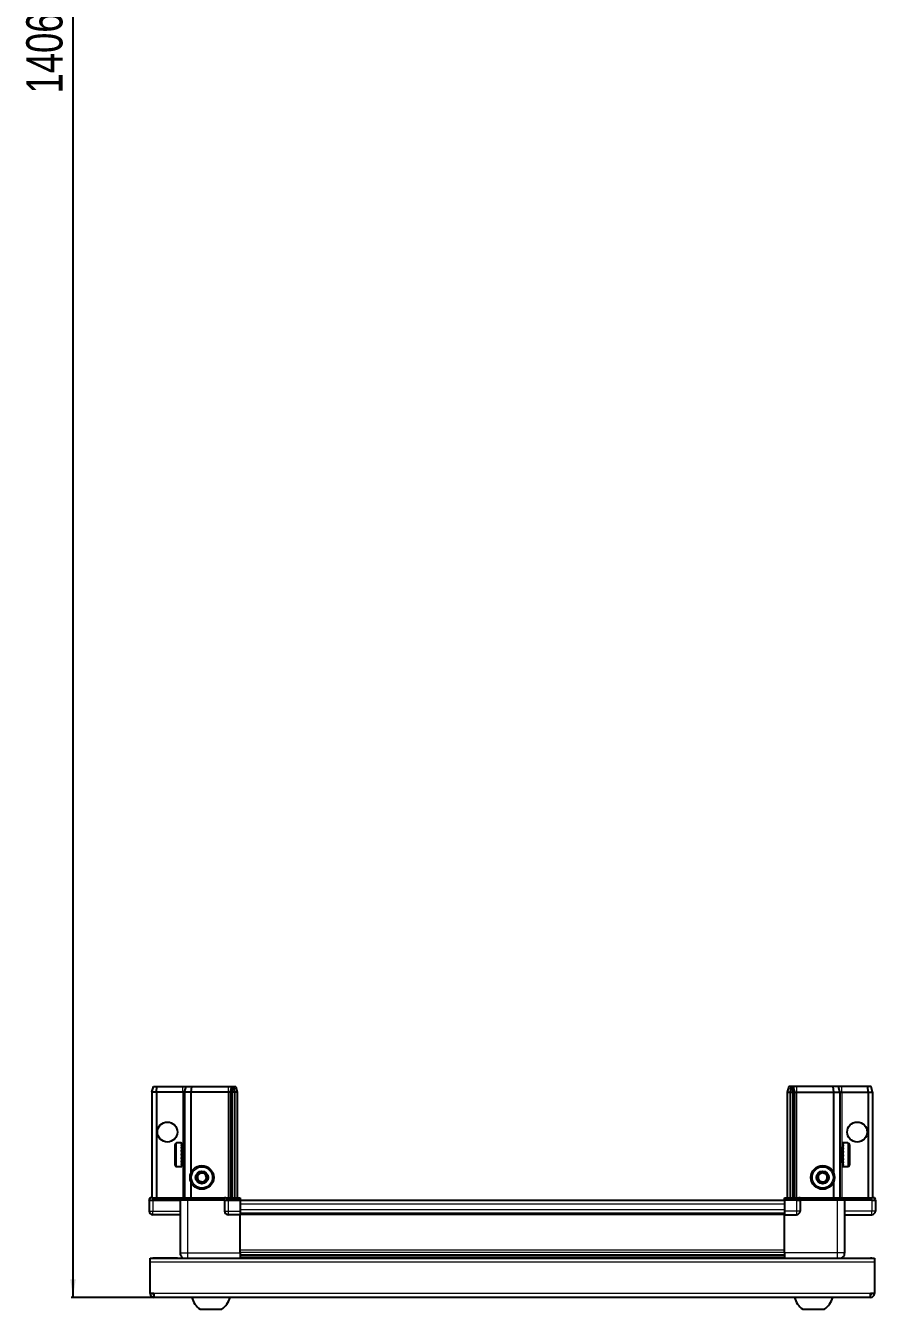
# Model space of a CAD drawing. Header units: millimetres. Extents: x 1021 to 3647, y -687 to 1581.
# Drawn here: x 1077 to 1545, y -687 to 20 of the extents above; entities that cross this region are included whole.
import ezdxf

# ---------------------------------------------------------------- set-up
doc = ezdxf.new("R2010")
doc.units = ezdxf.units.MM
doc.layers.add('FORMAT', color=7, linetype='Continuous')
doc.styles.add('SLDTEXTSTYLE0', font='TXT', dxfattribs={"width": 0.75})
doc.dimstyles.new('SLDDIMSTYLE0', dxfattribs={"dimtxt": 20, "dimasz": 10, "dimexe": 0, "dimexo": 0.0625, "dimgap": 5, "dimtad": 2, "dimdec": 1, "dimrnd": 1e-09, "dimzin": 12, "dimdsep": 46, "dimtxsty": 'SLDTEXTSTYLE0', "dimsah": 1, "dimcen": 0.09, "dimadec": 0, "dimazin": 3, "dimtfac": 1, "dimtofl": 0, "dimtmove": 0, "dimatfit": 3, "dimfxl": 0, "dimfrac": 2, "dimtolj": 1, "dimtzin": 12, "dimarcsym": 0})

# ---------------------------------------------------------------- blocks, each defined once
blk = doc.blocks.new('_D_8')
at = {"layer": 'FORMAT'}
for p, q in [((1146.72, 726.27), (1101.63, 726.27)), ((1102.63, 726.27), (1102.63, -680.43)), ((1147.22, -680.43), (1101.63, -680.43))]:
    blk.add_line(p, q, dxfattribs=at)
for points in [[(1102.63, 726.27), (1101.09, 716.27), (1104.17, 716.27)], [(1102.63, -680.43), (1104.17, -670.43), (1101.09, -670.43)]]:
    blk.add_solid(points, dxfattribs=at)
at = {"layer": 'FORMAT', "insert": (1076.85, -17.72), "char_height": 20, "attachment_point": 1, "rotation": 90, "style": 'SLDTEXTSTYLE0'}
blk.add_mtext('1406,7', dxfattribs=at)

msp = doc.modelspace()

# ---------------------------------------------------------------- linework, layer by layer
at = {"color": 7, "linetype": 'Continuous', "lineweight": 25}
for p, q in [((1146.13, -567.43), (1146.93, -564.43)), ((1146.93, -564.43), (1148.78, -564.43)), ((1148.63, -567.43), (1148.78, -564.43)), ((1148.78, -564.43), (1163.13, -564.43)), ((1163.13, -564.43), (1164.93, -564.43)), ((1164.13, -567.43), (1164.93, -564.43)), ((1164.93, -564.43), (1167.96, -564.43)), ((1167.96, -564.43), (1167.63, -567.43)), ((1167.96, -564.43), (1188.13, -564.43)), ((1188.13, -564.43), (1189.93, -564.43)), ((1189.93, -564.43), (1189.13, -567.43)), ((1189.93, -564.43), (1190.67, -564.43)), ((1190.67, -564.43), (1190.13, -567.43)), ((1190.67, -564.43), (1191.17, -564.43)), ((1191.17, -564.43), (1191.63, -567.43)), ((1191.17, -564.43), (1192.33, -564.43)), ((1192.33, -564.43), (1193.13, -567.43)), ((1496.93, -564.43), (1496.13, -567.43)), ((1498.08, -564.43), (1496.93, -564.43)), ((1498.08, -564.43), (1497.63, -567.43)), ((1498.58, -564.43), (1498.08, -564.43)), ((1498.58, -564.43), (1499.13, -567.43)), ((1499.33, -564.43), (1498.58, -564.43)), ((1499.33, -564.43), (1500.13, -567.43)), ((1501.13, -564.43), (1499.33, -564.43)), ((1521.3, -564.43), (1501.13, -564.43)), ((1521.3, -564.43), (1521.63, -567.43)), ((1524.33, -564.43), (1521.3, -564.43)), ((1525.13, -567.43), (1524.33, -564.43)), ((1526.13, -564.43), (1524.33, -564.43)), ((1540.47, -564.43), (1526.13, -564.43)), ((1540.63, -567.43), (1540.47, -564.43)), ((1542.33, -564.43), (1540.47, -564.43)), ((1543.13, -567.43), (1542.33, -564.43)), ((1148.63, -567.43), (1146.13, -567.43)), ((1146.13, -567.43), (1146.13, -625.73)), ((1163.13, -567.43), (1148.63, -567.43)), ((1148.63, -567.43), (1148.63, -625.73)), ((1164.13, -567.43), (1163.13, -567.43)), ((1164.13, -567.43), (1164.13, -625.73)), ((1167.63, -567.43), (1164.13, -567.43)), ((1188.13, -567.43), (1167.63, -567.43)), ((1167.63, -567.43), (1167.63, -611.93)), ((1189.13, -567.43), (1188.13, -567.43)), ((1189.13, -567.43), (1189.13, -625.73)), ((1190.13, -567.43), (1189.13, -567.43)), ((1191.63, -567.43), (1190.13, -567.43)), ((1190.13, -567.43), (1190.13, -625.73)), ((1191.63, -567.43), (1191.63, -625.73)), ((1193.13, -567.43), (1191.63, -567.43)), ((1193.13, -567.43), (1193.13, -625.73)), ((1496.13, -567.43), (1497.63, -567.43)), ((1496.13, -567.43), (1496.13, -625.73)), ((1497.63, -567.43), (1499.13, -567.43)), ((1497.63, -567.43), (1497.63, -625.73)), ((1499.13, -567.43), (1499.13, -625.73)), ((1499.13, -567.43), (1500.13, -567.43)), ((1500.13, -567.43), (1500.13, -625.73)), ((1500.13, -567.43), (1501.13, -567.43)), ((1501.13, -567.43), (1521.63, -567.43)), ((1521.63, -567.43), (1521.63, -611.93)), ((1521.63, -567.43), (1525.13, -567.43)), ((1525.13, -567.43), (1525.13, -625.73)), ((1525.13, -567.43), (1526.13, -567.43)), ((1526.13, -567.43), (1540.63, -567.43)), ((1540.63, -567.43), (1540.63, -625.73)), ((1540.63, -567.43), (1543.13, -567.43)), ((1543.13, -567.43), (1543.13, -625.73)), ((1158.93, -607.63), (1158.93, -596.23)), ((1162.13, -595.43), (1159.73, -595.43)), ((1162.13, -595.43), (1162.13, -595.43)), ((1162.13, -595.43), (1162.63, -595.43)), ((1162.13, -595.62), (1162.63, -595.62)), ((1162.13, -595.62), (1162.13, -595.84)), ((1162.13, -595.84), (1162.63, -595.84)), ((1162.13, -596.41), (1162.63, -596.41)), ((1162.13, -596.41), (1162.13, -596.84)), ((1162.13, -596.84), (1162.63, -596.84)), ((1162.13, -597.75), (1162.63, -597.75)), ((1162.13, -597.75), (1162.13, -598.34)), ((1162.13, -598.34), (1162.63, -598.34)), ((1162.13, -599.49), (1162.63, -599.49)), ((1162.13, -599.49), (1162.13, -600.19)), ((1162.13, -600.19), (1162.63, -600.19)), ((1162.63, -595.62), (1162.63, -595.43)), ((1162.63, -595.84), (1162.63, -595.62)), ((1162.63, -596.41), (1162.63, -595.84)), ((1162.63, -596.84), (1162.63, -596.41)), ((1162.63, -597.75), (1162.63, -596.84)), ((1162.73, -597.53), (1162.63, -597.53)), ((1162.63, -598.34), (1162.63, -597.75)), ((1162.63, -599.49), (1162.63, -598.34)), ((1162.63, -600.19), (1162.63, -599.49)), ((1162.63, -601.47), (1162.63, -600.19)), ((1162.73, -606.33), (1162.73, -597.53)), ((1163.61, -598.62), (1163.13, -597.93)), ((1163.13, -605.93), (1163.13, -597.93)), ((1164.1, -597.93), (1163.61, -598.62)), ((1163.61, -605.24), (1163.61, -598.62)), ((1164.13, -597.93), (1164.1, -597.93)), ((1164.1, -605.93), (1164.1, -597.93)), ((1525.16, -597.93), (1525.13, -597.93)), ((1525.65, -598.62), (1525.16, -597.93)), ((1525.16, -597.93), (1525.16, -605.93)), ((1526.13, -597.93), (1525.65, -598.62)), ((1525.65, -598.62), (1525.65, -605.24)), ((1526.13, -597.93), (1526.13, -605.93)), ((1526.63, -597.53), (1526.53, -597.53)), ((1526.53, -597.53), (1526.53, -606.33)), ((1529.53, -595.43), (1526.63, -595.43)), ((1527.13, -595.43), (1526.63, -595.43)), ((1526.63, -595.43), (1526.63, -595.47)), ((1526.63, -595.47), (1526.63, -595.76)), ((1527.13, -595.47), (1526.63, -595.47)), ((1527.13, -595.76), (1526.63, -595.76)), ((1526.63, -595.76), (1526.63, -596.03)), ((1527.13, -596.03), (1526.63, -596.03)), ((1526.63, -596.03), (1526.63, -596.7)), ((1527.13, -596.7), (1526.63, -596.7)), ((1526.63, -596.7), (1526.63, -597.17)), ((1526.63, -597.17), (1526.63, -598.15)), ((1527.13, -597.17), (1526.63, -597.17)), ((1527.13, -598.15), (1526.63, -598.15)), ((1526.63, -598.15), (1526.63, -598.77)), ((1526.63, -598.77), (1526.63, -599.97)), ((1527.13, -598.77), (1526.63, -598.77)), ((1527.13, -599.97), (1526.63, -599.97)), ((1526.63, -599.97), (1526.63, -600.6)), ((1527.13, -600.6), (1526.63, -600.6)), ((1527.13, -595.47), (1527.13, -595.43)), ((1527.13, -596.03), (1527.13, -595.76)), ((1527.13, -597.17), (1527.13, -596.7)), ((1527.13, -598.77), (1527.13, -598.15)), ((1527.13, -600.68), (1527.13, -599.97)), ((1530.33, -596.23), (1530.33, -607.63)), ((1162.13, -601.47), (1162.63, -601.47)), ((1162.13, -601.47), (1162.13, -602.21)), ((1162.13, -601.62), (1162.63, -601.62)), ((1162.13, -602.12), (1162.63, -602.12)), ((1162.13, -602.21), (1162.63, -602.21)), ((1162.13, -603.5), (1162.63, -603.5)), ((1162.13, -603.5), (1162.13, -604.21)), ((1162.13, -604.21), (1162.63, -604.21)), ((1162.13, -605.37), (1162.63, -605.37)), ((1162.13, -605.37), (1162.13, -605.97)), ((1162.13, -605.97), (1162.63, -605.97)), ((1162.13, -606.91), (1162.63, -606.91)), ((1162.13, -606.91), (1162.13, -607.35)), ((1162.13, -607.35), (1162.63, -607.35)), ((1162.63, -601.62), (1162.63, -601.47)), ((1162.63, -602.21), (1162.63, -602.12)), ((1162.63, -603.5), (1162.63, -602.21)), ((1162.63, -604.21), (1162.63, -603.5)), ((1162.63, -605.37), (1162.63, -604.21)), ((1162.63, -605.97), (1162.63, -605.37)), ((1162.63, -606.91), (1162.63, -605.97)), ((1162.63, -606.33), (1162.73, -606.33)), ((1162.63, -607.35), (1162.63, -606.91)), ((1162.63, -607.95), (1162.63, -607.35)), ((1163.13, -605.93), (1163.61, -605.24)), ((1163.61, -605.24), (1164.1, -605.93)), ((1164.1, -605.93), (1164.13, -605.93)), ((1525.13, -605.93), (1525.16, -605.93)), ((1525.16, -605.93), (1525.65, -605.24)), ((1525.65, -605.24), (1526.13, -605.93)), ((1526.53, -606.33), (1526.63, -606.33)), ((1526.63, -600.68), (1526.63, -601.98)), ((1527.13, -600.68), (1526.63, -600.68)), ((1527.13, -601.98), (1526.63, -601.98)), ((1527.13, -602.46), (1526.63, -602.46)), ((1526.63, -602.46), (1526.63, -602.71)), ((1526.63, -602.71), (1526.63, -603.98)), ((1527.13, -602.71), (1526.63, -602.71)), ((1527.13, -603.98), (1526.63, -603.98)), ((1526.63, -603.98), (1526.63, -604.67)), ((1526.63, -604.67), (1526.63, -605.79)), ((1527.13, -604.67), (1526.63, -604.67)), ((1527.13, -605.79), (1526.63, -605.79)), ((1526.63, -605.79), (1526.63, -606.36)), ((1526.63, -606.36), (1526.63, -607.21)), ((1527.13, -606.36), (1526.63, -606.36)), ((1527.13, -607.21), (1526.63, -607.21)), ((1526.63, -607.21), (1526.63, -607.61)), ((1526.63, -607.61), (1526.63, -608.12)), ((1527.13, -607.61), (1526.63, -607.61)), ((1527.13, -602.71), (1527.13, -601.98)), ((1527.13, -604.67), (1527.13, -603.98)), ((1527.13, -606.36), (1527.13, -605.79)), ((1527.13, -607.61), (1527.13, -607.21)), ((1159.73, -608.43), (1162.13, -608.43)), ((1162.13, -607.95), (1162.63, -607.95)), ((1162.13, -607.95), (1162.13, -608.19)), ((1162.13, -608.19), (1162.63, -608.19)), ((1162.13, -608.41), (1162.63, -608.41)), ((1162.13, -608.41), (1162.13, -608.43)), ((1162.13, -608.42), (1162.63, -608.42)), ((1162.63, -608.19), (1162.63, -607.95)), ((1162.63, -608.41), (1162.63, -608.19)), ((1162.63, -608.42), (1162.63, -608.41)), ((1527.13, -608.12), (1526.63, -608.12)), ((1526.63, -608.12), (1526.63, -608.31)), ((1526.63, -608.31), (1526.63, -608.43)), ((1527.13, -608.31), (1526.63, -608.31)), ((1526.63, -608.43), (1529.53, -608.43)), ((1527.13, -608.31), (1527.13, -608.12)), ((1167.63, -616.93), (1167.63, -625.73)), ((1521.63, -616.93), (1521.63, -625.73)), ((1145.13, -625.73), (1144.63, -626.59)), ((1144.63, -626.93), (1144.63, -626.59)), ((1144.63, -626.93), (1146.63, -626.93)), ((1144.63, -626.93), (1144.63, -632.93)), ((1146.63, -625.73), (1145.13, -625.73)), ((1146.63, -625.73), (1161.43, -625.73)), ((1161.43, -626.93), (1146.63, -626.93)), ((1146.63, -626.93), (1161.43, -626.93)), ((1161.43, -625.73), (1161.63, -625.73)), ((1161.63, -626.93), (1161.43, -626.93)), ((1161.63, -626.93), (1161.63, -625.73)), ((1161.63, -625.73), (1165.63, -625.73)), ((1165.63, -626.93), (1161.63, -626.93)), ((1161.63, -626.93), (1161.63, -655.93)), ((1165.63, -625.73), (1185.93, -625.73)), ((1185.93, -626.93), (1165.63, -626.93)), ((1185.93, -625.73), (1186.13, -625.73)), ((1186.13, -626.93), (1185.93, -626.93)), ((1186.13, -626.93), (1186.13, -625.73)), ((1186.81, -625.73), (1186.13, -625.73)), ((1186.13, -626.93), (1188.13, -626.93)), ((1186.13, -626.93), (1186.13, -632.93)), ((1186.81, -625.73), (1194.63, -625.73)), ((1194.63, -626.59), (1188.13, -626.59)), ((1194.63, -626.93), (1188.13, -626.93)), ((1188.13, -626.93), (1194.63, -626.93)), ((1194.63, -625.73), (1194.63, -626.59)), ((1194.63, -626.59), (1194.63, -626.59)), ((1194.63, -626.93), (1194.63, -626.59)), ((1194.63, -626.93), (1194.63, -626.93)), ((1194.63, -626.93), (1194.63, -632.93)), ((1494.63, -627.08), (1194.63, -627.08)), ((1494.63, -626.59), (1494.63, -625.73)), ((1494.63, -625.73), (1502.45, -625.73)), ((1501.13, -626.59), (1494.63, -626.59)), ((1494.63, -626.93), (1494.63, -626.59)), ((1501.13, -626.93), (1494.63, -626.93)), ((1494.63, -626.93), (1494.63, -632.93)), ((1501.13, -626.93), (1503.13, -626.93)), ((1503.13, -626.93), (1501.13, -626.93)), ((1503.13, -625.73), (1502.45, -625.73)), ((1503.13, -626.93), (1503.13, -625.73)), ((1503.13, -625.73), (1503.33, -625.73)), ((1503.33, -626.93), (1503.13, -626.93)), ((1503.13, -626.93), (1503.13, -632.93)), ((1503.33, -625.73), (1523.63, -625.73)), ((1523.63, -626.93), (1503.33, -626.93)), ((1523.63, -625.73), (1527.63, -625.73)), ((1527.63, -626.93), (1523.63, -626.93)), ((1527.63, -626.93), (1527.63, -625.73)), ((1527.63, -625.73), (1527.83, -625.73)), ((1527.83, -626.93), (1527.63, -626.93)), ((1527.63, -626.93), (1527.63, -655.93)), ((1527.83, -625.73), (1542.63, -625.73)), ((1542.63, -626.93), (1527.83, -626.93)), ((1544.13, -625.73), (1542.63, -625.73)), ((1542.63, -626.93), (1544.63, -626.93)), ((1544.63, -626.59), (1544.13, -625.73)), ((1544.63, -626.59), (1544.13, -625.73)), ((1544.63, -626.93), (1544.63, -626.59)), ((1544.63, -626.93), (1544.63, -626.59)), ((1544.63, -626.93), (1544.63, -626.93)), ((1544.63, -626.93), (1544.63, -632.93)), ((1161.63, -634.93), (1146.63, -634.93)), ((1194.63, -634.93), (1188.13, -634.93)), ((1194.63, -632.93), (1194.63, -634.93)), ((1494.63, -634.28), (1194.63, -634.28)), ((1194.63, -655.93), (1194.63, -634.93)), ((1494.63, -632.93), (1494.63, -634.93)), ((1494.63, -634.93), (1501.13, -634.93)), ((1494.63, -655.93), (1494.63, -634.93)), ((1527.63, -634.93), (1542.63, -634.93)), ((1194.63, -656.95), (1494.63, -656.95)), ((1194.63, -656.99), (1494.63, -656.99)), ((1145.13, -661.03), (1145.13, -658.93)), ((1145.13, -658.93), (1544.13, -658.93)), ((1145.13, -678.33), (1145.13, -661.03)), ((1160.13, -658.83), (1147.23, -658.83)), ((1160.13, -658.83), (1160.13, -658.93)), ((1218.51, -658.78), (1194.63, -658.78)), ((1213.13, -658.93), (1213.13, -658.78)), ((1213.17, -658.93), (1213.17, -658.78)), ((1213.44, -658.93), (1213.44, -658.78)), ((1213.7, -658.93), (1213.7, -658.78)), ((1214.35, -658.93), (1214.35, -658.78)), ((1214.82, -658.93), (1214.82, -658.78)), ((1215.78, -658.93), (1215.78, -658.78)), ((1216.4, -658.93), (1216.4, -658.78)), ((1217.59, -658.93), (1217.59, -658.78)), ((1218.25, -658.93), (1218.25, -658.78)), ((1218.3, -658.93), (1218.3, -658.78)), ((1219.6, -658.78), (1218.51, -658.78)), ((1219.6, -658.93), (1219.6, -658.78)), ((1219.6, -658.78), (1219.6, -658.78)), ((1220.33, -658.78), (1219.6, -658.78)), ((1219.61, -658.93), (1219.61, -658.78)), ((1220.11, -658.93), (1220.11, -658.78)), ((1220.33, -658.93), (1220.33, -658.78)), ((1220.75, -658.78), (1220.33, -658.78)), ((1220.33, -658.78), (1220.33, -658.78)), ((1468.51, -658.78), (1220.75, -658.78)), ((1221.61, -658.93), (1221.61, -658.78)), ((1222.3, -658.93), (1222.3, -658.78)), ((1223.42, -658.93), (1223.42, -658.78)), ((1224, -658.93), (1224, -658.78)), ((1224.87, -658.93), (1224.87, -658.78)), ((1225.27, -658.93), (1225.27, -658.78)), ((1225.8, -658.93), (1225.8, -658.78)), ((1225.99, -658.93), (1225.99, -658.78)), ((1226.13, -658.93), (1226.13, -658.78)), ((1463.13, -658.93), (1463.13, -658.78)), ((1463.3, -658.93), (1463.3, -658.78)), ((1463.51, -658.93), (1463.51, -658.78)), ((1464.07, -658.93), (1464.07, -658.78)), ((1464.49, -658.93), (1464.49, -658.78)), ((1465.39, -658.93), (1465.39, -658.78)), ((1465.97, -658.93), (1465.97, -658.78)), ((1467.12, -658.93), (1467.12, -658.78)), ((1467.81, -658.93), (1467.81, -658.78)), ((1469.09, -658.78), (1468.51, -658.78)), ((1469.09, -658.93), (1469.09, -658.78)), ((1469.1, -658.78), (1469.09, -658.78)), ((1469.83, -658.78), (1469.1, -658.78)), ((1469.27, -658.93), (1469.27, -658.78)), ((1469.77, -658.93), (1469.77, -658.78)), ((1469.83, -658.93), (1469.83, -658.78)), ((1470.75, -658.78), (1469.83, -658.78)), ((1469.83, -658.78), (1469.83, -658.78)), ((1494.63, -658.78), (1470.75, -658.78)), ((1471.12, -658.93), (1471.12, -658.78)), ((1471.83, -658.93), (1471.83, -658.78)), ((1473, -658.93), (1473, -658.78)), ((1473.61, -658.93), (1473.61, -658.78)), ((1474.55, -658.93), (1474.55, -658.78)), ((1475, -658.93), (1475, -658.78)), ((1475.62, -658.93), (1475.62, -658.78)), ((1475.87, -658.93), (1475.87, -658.78)), ((1476.11, -658.93), (1476.11, -658.78)), ((1476.13, -658.93), (1476.13, -658.78)), ((1529.13, -658.83), (1542.03, -658.83)), ((1529.13, -658.83), (1529.13, -658.93)), ((1544.13, -658.93), (1544.13, -661.03)), ((1544.13, -661.03), (1544.13, -678.33)), ((1147.23, -678.33), (1145.13, -678.33)), ((1147.23, -678.33), (1147.23, -680.43)), ((1544.13, -678.33), (1542.03, -678.33)), ((1542.03, -680.43), (1542.03, -678.33)), ((1542.03, -680.43), (1147.23, -680.43)), ((1172.63, -687.03), (1184.63, -687.03)), ((1504.63, -687.03), (1516.63, -687.03))]:
    msp.add_line(p, q, dxfattribs=at)
at = {"color": 8, "linetype": 'Continuous', "lineweight": 18}
for p, q in [((1163.13, -567.43), (1163.13, -564.43)), ((1188.13, -564.43), (1188.13, -567.43)), ((1501.13, -564.43), (1501.13, -567.43)), ((1526.13, -567.43), (1526.13, -564.43)), ((1163.13, -567.43), (1163.13, -597.93)), ((1188.13, -567.43), (1188.13, -625.73)), ((1501.13, -567.43), (1501.13, -625.73)), ((1526.13, -567.43), (1526.13, -597.93)), ((1159.73, -608.43), (1159.73, -595.43)), ((1529.53, -595.43), (1529.53, -608.43)), ((1163.13, -605.93), (1163.13, -625.73)), ((1526.13, -605.93), (1526.13, -625.73)), ((1146.63, -626.93), (1146.63, -625.73)), ((1146.63, -626.93), (1146.63, -632.93)), ((1161.43, -626.93), (1161.43, -625.73)), ((1165.63, -626.93), (1165.63, -625.73)), ((1165.63, -626.93), (1165.63, -655.93)), ((1185.93, -626.93), (1185.93, -625.73)), ((1188.13, -626.93), (1188.13, -626.59)), ((1188.13, -626.93), (1188.13, -632.93)), ((1194.63, -626.93), (1194.63, -626.59)), ((1501.13, -626.93), (1501.13, -626.59)), ((1501.13, -626.93), (1501.13, -632.93)), ((1503.33, -625.73), (1503.33, -626.93)), ((1523.63, -626.93), (1523.63, -625.73)), ((1523.63, -626.93), (1523.63, -655.93)), ((1527.83, -625.73), (1527.83, -626.93)), ((1542.63, -626.93), (1542.63, -625.73)), ((1542.63, -626.93), (1542.63, -632.93)), ((1144.63, -632.93), (1146.63, -632.93)), ((1146.63, -632.93), (1161.63, -632.93)), ((1146.63, -634.93), (1146.63, -632.93)), ((1186.13, -632.93), (1188.13, -632.93)), ((1188.13, -632.93), (1194.63, -632.93)), ((1188.13, -632.93), (1188.13, -634.93)), ((1494.63, -629.08), (1194.63, -629.08)), ((1494.63, -632.28), (1194.63, -632.28)), ((1494.63, -634.93), (1194.63, -634.93)), ((1501.13, -632.93), (1494.63, -632.93)), ((1503.13, -632.93), (1501.13, -632.93)), ((1501.13, -632.93), (1501.13, -634.93)), ((1542.63, -632.93), (1527.63, -632.93)), ((1544.63, -632.93), (1542.63, -632.93)), ((1542.63, -634.93), (1542.63, -632.93)), ((1165.63, -655.93), (1194.63, -655.93)), ((1194.63, -654.33), (1494.63, -654.33)), ((1494.63, -655.74), (1194.63, -655.74)), ((1523.63, -655.93), (1494.63, -655.93)), ((1544.13, -661.03), (1145.13, -661.03)), ((1147.23, -658.93), (1147.23, -658.83)), ((1194.63, -658.19), (1494.63, -658.19)), ((1542.03, -658.93), (1542.03, -658.83)), ((1542.03, -678.33), (1147.23, -678.33))]:
    msp.add_line(p, q, dxfattribs=at)
at = {"color": 7, "linetype": 'Continuous', "lineweight": 25, "flags": 128}
for points in [[(1147.23, -658.83), (1146.82, -658.87), (1146.59, -658.93)], [(1542.67, -658.93), (1542.44, -658.87), (1542.03, -658.83)]]:
    msp.add_lwpolyline(points, dxfattribs=at)
at = {"color": 7, "linetype": 'Continuous', "lineweight": 25}
for centre, radius in [((1154.63, -589.43), 5.5), ((1534.63, -589.43), 5.5), ((1173.63, -614.43), 6.5), ((1173.63, -614.43), 3.46), ((1515.63, -614.43), 6.5), ((1515.63, -614.43), 3.46)]:
    msp.add_circle(centre, radius, dxfattribs=at)
at = {"color": 8, "linetype": 'Continuous', "lineweight": 18}
for centre in [(1173.63, -614.43), (1515.63, -614.43)]:
    msp.add_circle(centre, 5.7, dxfattribs=at)
at = {"color": 7, "linetype": 'Continuous', "lineweight": 25}
for centre, radius, start, end in [((1159.73, -596.23), 0.8, 90, 180), ((1163.13, -597.53), 0.4, 180, 270), ((1526.13, -597.53), 0.4, 270, 0), ((1529.53, -596.23), 0.8, 360, 90), ((1159.73, -607.63), 0.8, 180, 270), ((1163.13, -606.33), 0.4, 90, 180), ((1526.13, -606.33), 0.4, 360, 90), ((1529.53, -607.63), 0.8, 270, 0), ((1173.63, -614.43), 2.5, 147.37605, 207.37605), ((1173.63, -614.43), 2.5, 87.37605, 147.37605), ((1173.63, -614.43), 2.5, 27.37605, 87.37605), ((1173.63, -614.43), 2.5, 327.37605, 27.37605), ((1515.63, -614.43), 2.5, 134.67671, 194.67671), ((1515.63, -614.43), 2.5, 74.67671, 134.67671), ((1515.63, -614.43), 2.5, 14.67671, 74.67671), ((1515.63, -614.43), 2.5, 314.67671, 14.67671), ((1173.63, -614.43), 2.5, 207.37605, 267.37605), ((1173.63, -614.43), 2.5, 267.37605, 327.37605), ((1515.63, -614.43), 2.5, 194.67671, 254.67671), ((1515.63, -614.43), 2.5, 254.67671, 314.67671), ((1146.63, -632.93), 2, 180, 270), ((1188.13, -632.93), 2, 180, 270), ((1501.13, -632.93), 2, 270, 0), ((1542.63, -632.93), 2, 270, 0), ((1147.23, -678.33), 2.1, 180, 270), ((1147.23, -678.33), 0.6, 180, 270), ((1542.03, -678.33), 2.1, 270, 0), ((1542.03, -678.33), 0.6, 270, 0), ((1179.65, -677.4), 11.91, 194.70035, 233.8734), ((1177.6, -677.4), 11.91, 306.1266, 345.29965), ((1511.65, -677.4), 11.91, 194.70035, 233.8734), ((1509.6, -677.4), 11.91, 306.1266, 345.29965)]:
    msp.add_arc(centre, radius, start, end, dxfattribs=at)
for centre, start_param, end_param in [((1188.13, -623.13), 2.418858, 3.141593), ((1501.13, -623.13), 3.141593, 3.864327)]:
    msp.add_ellipse(centre, major_axis=(0, 3.46), ratio=0.57735, start_param=start_param, end_param=end_param, dxfattribs=at)
for points, knots in [([(1170.75, -614.3), (1171.02, -613.86), (1171.54, -613.05), (1172.06, -612.24), (1172.3, -611.86)], [0, 0, 0, 0, 0.534686, 1, 1, 1, 1]), ([(1172.07, -616.86), (1172.02, -616.75), (1171.74, -616.22), (1171.28, -615.33), (1170.9, -614.6), (1170.75, -614.3)], [0, 0, 0, 0, 0.133125, 0.637099, 1, 1, 1, 1]), ([(1172.3, -611.86), (1172.82, -611.89), (1173.78, -611.93), (1174.74, -611.98), (1175.19, -612)], [0, 0, 0, 0, 0.534686, 1, 1, 1, 1]), ([(1176.51, -614.56), (1176.23, -614.99), (1175.71, -615.81), (1175.2, -616.61), (1174.96, -616.99)], [0, 0, 0, 0, 0.534686, 1, 1, 1, 1]), ([(1175.19, -612), (1175.34, -612.3), (1175.72, -613.03), (1176.18, -613.92), (1176.46, -614.45), (1176.51, -614.56)], [0, 0, 0, 0, 0.362901, 0.866875, 1, 1, 1, 1]), ([(1512.85, -613.66), (1513.21, -613.3), (1513.9, -612.62), (1514.58, -611.95), (1514.9, -611.63)], [0, 0, 0, 0, 0.5346859, 1, 1, 1, 1]), ([(1513.58, -616.46), (1513.49, -616.12), (1513.28, -615.33), (1513.03, -614.36), (1512.88, -613.79), (1512.85, -613.66)], [0, 0, 0, 0, 0.362901, 0.866875, 1, 1, 1, 1]), ([(1514.9, -611.63), (1515.4, -611.77), (1516.33, -612.03), (1517.25, -612.28), (1517.68, -612.4)], [0, 0, 0, 0, 0.5346859, 1, 1, 1, 1]), ([(1517.68, -612.4), (1517.71, -612.52), (1517.87, -613.1), (1518.12, -614.06), (1518.33, -614.86), (1518.41, -615.19)], [0, 0, 0, 0, 0.133125, 0.637099, 1, 1, 1, 1]), ([(1174.96, -616.99), (1174.44, -616.97), (1173.48, -616.92), (1172.52, -616.88), (1172.07, -616.86)], [0, 0, 0, 0, 0.5346859, 1, 1, 1, 1]), ([(1516.36, -617.22), (1515.86, -617.08), (1514.93, -616.83), (1514.01, -616.57), (1513.58, -616.46)], [0, 0, 0, 0, 0.534686, 1, 1, 1, 1]), ([(1518.41, -615.19), (1518.05, -615.55), (1517.36, -616.23), (1516.68, -616.91), (1516.36, -617.22)], [0, 0, 0, 0, 0.534686, 1, 1, 1, 1]), ([(1161.63, -655.93), (1161.68, -656.37), (1161.75, -657.04), (1162.18, -657.86), (1162.64, -658.41), (1163.04, -658.77), (1163.3, -658.9), (1163.35, -658.93)], [0, 0, 0, 0, 0.363018, 0.558438, 0.758004, 0.95757, 1, 1, 1, 1]), ([(1194.63, -655.93), (1194.63, -656.32), (1194.63, -657.11), (1194.63, -658.13), (1194.63, -658.76), (1194.63, -658.92), (1194.63, -658.93)], [0, 0, 0, 0, 0.32552, 0.65104, 0.97656, 1, 1, 1, 1]), ([(1494.63, -655.93), (1494.63, -656.32), (1494.63, -657.11), (1494.63, -658.13), (1494.63, -658.76), (1494.63, -658.92), (1494.63, -658.93)], [0, 0, 0, 0, 0.3255201, 0.6510403, 0.9765604, 1, 1, 1, 1]), ([(1527.63, -655.93), (1527.58, -656.37), (1527.51, -657.04), (1527.08, -657.86), (1526.62, -658.41), (1526.22, -658.77), (1525.95, -658.9), (1525.91, -658.93)], [0, 0, 0, 0, 0.3630185, 0.5584377, 0.7580039, 0.9575702, 1, 1, 1, 1])]:
    msp.add_open_spline(points, degree=3, knots=knots, dxfattribs=at)
at = {"color": 8, "linetype": 'Continuous', "lineweight": 18}
for points in [[(1161.63, -655.93), (1161.69, -655.93), (1161.81, -655.93), (1162.73, -655.93), (1164.06, -655.93), (1165.11, -655.93), (1165.63, -655.93)], [(1527.63, -655.93), (1527.57, -655.93), (1527.45, -655.93), (1526.52, -655.93), (1525.2, -655.93), (1524.15, -655.93), (1523.63, -655.93)]]:
    msp.add_open_spline(points, degree=3, dxfattribs=at)
for points in [[(1165.63, -655.93), (1165.63, -656.37), (1165.63, -657.04), (1165.63, -657.86), (1165.63, -658.41), (1165.63, -658.77), (1165.63, -658.9), (1165.63, -658.93)], [(1523.63, -655.93), (1523.63, -656.37), (1523.63, -657.04), (1523.63, -657.86), (1523.63, -658.41), (1523.63, -658.77), (1523.63, -658.9), (1523.63, -658.93)]]:
    msp.add_open_spline(points, degree=3, knots=[0, 0, 0, 0, 0.363018, 0.558438, 0.758004, 0.95757, 1, 1, 1, 1], dxfattribs=at)

# ---------------------------------------------------------------- dimensions: what is measured, and where the dimension line sits
at = {"layer": 'FORMAT'}
dim = msp.add_linear_dim(base=(1102.63, -680.43), p1=(1146.73, 726.27), p2=(1147.23, -680.43), angle=90, dimstyle='SLDDIMSTYLE0', dxfattribs=at)
dim.commit()
dim.dimension.update_dxf_attribs({"geometry": '_D_8', "text_midpoint": (1102.63, 22.92), "dimtype": 160})

doc.saveas('drawing.dxf')
